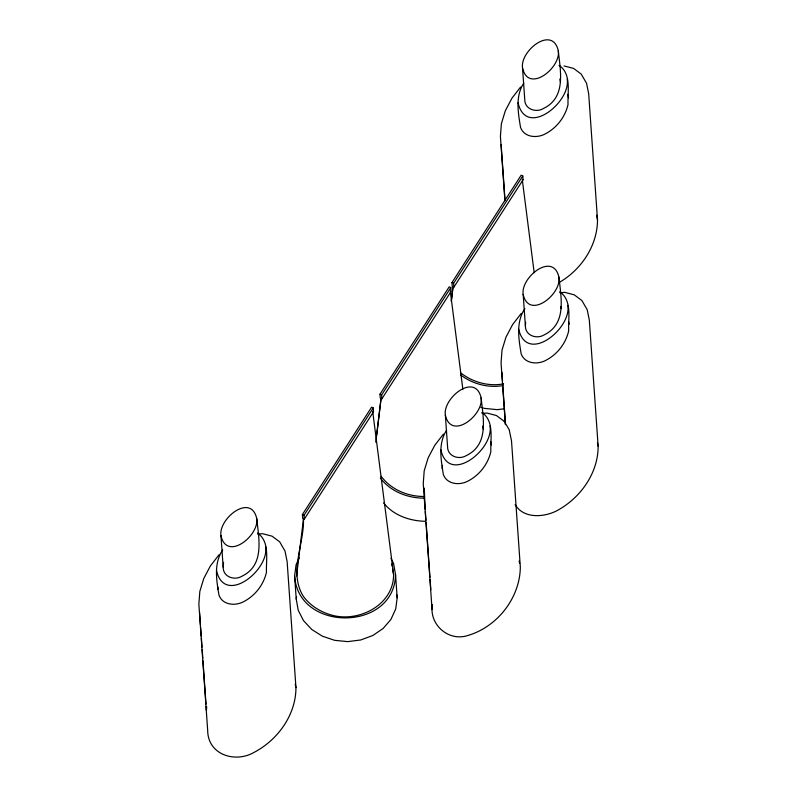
<?xml version="1.0" encoding="UTF-8"?>
<svg xmlns="http://www.w3.org/2000/svg" width="797" height="797" viewBox="0 0 797 797"><rect width="100%" height="100%" fill="white"/><g stroke="black" fill="none" stroke-linecap="round" stroke-linejoin="round"><path stroke-width="1.2" d="M257.491 533.113C270.034 541.332 265.969 559.414 266.457 572.276C263.648 584.789 255.07 595.738 243.713 601.655C235.384 606.198 222.662 605.242 218.986 595.2C216.465 580.256 213.576 563.27 222.732 549.9M206.702 706.66L206.433 710.296L206.174 706.58M220.978 535.773C218.169 518.767 250.896 492.546 256.724 518.508C258.876 538.981 264.763 565.093 242.029 576.181C234.567 580.854 223.021 576.958 223.18 567.235L220.978 535.773C226.816 561.736 259.543 535.514 256.724 518.508M217.8 589.352L217.96 587.13M223.18 567.235L223.539 562.393M265.63 546.732C269.496 570.114 224.505 606.168 216.475 570.473M257.72 534.04L262.631 533.711L272.036 536.162L279.677 541.84L285.007 551.046L287.129 561.566L295.946 687.582C295.976 714.849 277.834 739.855 254.213 752.308C235.215 763.396 207.708 754.849 207.668 730.211L198.861 604.196L199.828 591.424L203.773 578.502L210.388 565.94L219.036 554.762M424.243 488.153L425.19 509.124M481.866 412.477C494.419 420.696 490.354 438.778 490.842 451.63C488.023 464.143 479.455 475.092 468.098 481.019C459.769 485.552 447.047 484.606 443.371 474.564C441.02 459.989 437.922 443.411 446.599 430.25M445.364 415.137C442.554 398.121 475.271 371.9 481.109 397.872C483.261 418.345 489.149 444.447 466.414 455.545C458.952 460.208 447.406 456.322 447.565 446.599L445.364 415.137C451.202 441.1 483.918 414.878 481.109 397.872M442.186 468.706L442.435 465.378M504.232 421.424L509.203 429.742L511.515 440.92L520.321 566.936C520.112 598.009 496.9 627.428 467.092 635.707C448.044 641.515 428.925 624.21 432.412 604.784M490.016 426.096C493.881 449.478 448.89 485.532 440.861 449.827M559.046 65.364C571.588 73.583 567.534 91.665 568.022 104.527C565.203 117.039 556.625 127.988 545.268 133.906C536.939 138.449 524.217 137.492 520.541 127.45C518.189 112.875 515.091 96.298 523.768 83.137M522.543 68.024C519.734 51.018 552.451 24.797 558.289 50.759C560.43 71.232 566.328 97.344 543.584 108.432C536.132 113.104 524.585 109.209 524.745 99.486L522.543 68.024C528.381 93.986 561.098 67.765 558.289 50.759M559.683 291.782C572.226 300.001 568.171 318.083 568.659 330.934C565.84 343.447 557.262 354.396 545.915 360.314C537.586 364.857 524.854 363.9 521.178 353.868C518.668 338.914 515.779 321.938 524.934 308.569M523.181 294.432C520.371 277.426 553.088 251.204 558.926 277.167C561.078 297.65 566.966 323.751 544.221 334.85C536.77 339.512 525.223 335.627 525.382 325.893L523.181 294.432C529.019 320.394 561.736 294.183 558.926 277.167M525.382 325.893L525.651 322.267M567.185 78.983C571.051 102.375 526.06 138.419 518.04 102.723M567.833 305.4C571.688 328.782 526.707 364.837 518.678 329.131M564.027 65.942L573.591 68.412L581.232 74.101L586.562 83.306L588.684 93.817L597.501 219.833C597.501 245.745 581.063 270.093 558.856 282.656M559.922 292.708L564.824 292.369L574.229 294.83L581.87 300.509L587.2 309.714L589.332 320.225L598.139 446.24C598.178 473.508 580.037 498.523 556.406 510.967C543.375 517.472 523.519 518.727 515.111 504.591M376.712 435.072L381.066 398.41L375.766 442.235M451.431 300.23L453.035 286.79L451.271 301.396M296.564 575.962L303.488 518.757C304.315 544.261 288.325 573.033 303.567 596.634C310.92 606.378 321.709 612.724 333.495 615.583C360.124 621.999 393.658 604.355 393.608 574.637L372.697 411.401M390.919 558.279L393.569 563.459L395.551 574.607L397.175 597.74L395.72 608.948L390.928 619.428L383.118 628.484L372.837 635.488L360.762 639.971L347.741 641.625L334.64 640.33L322.367 636.175L311.747 629.461L303.518 620.624L298.227 610.273L296.235 599.115L294.621 575.982L296.076 564.784L299.433 557.442M296.235 599.115L296.534 596.873M395.551 574.607C394.336 631.752 298.108 632.41 294.621 575.982M302.402 514.523L371.611 407.167L373.245 407.944L373.514 411.79L304.305 519.146L302.671 518.369L302.402 514.523L304.036 515.29L304.305 519.146M379.99 394.176L449.199 286.83L450.823 287.597L451.092 291.453L381.883 398.799L380.259 398.032L379.99 394.176L381.614 394.953L381.883 398.799M451.949 282.556L521.158 175.201L522.792 175.978L523.061 179.823L453.852 287.179L452.218 286.402L451.949 282.556L453.583 283.333L453.852 287.179M304.036 515.29L373.245 407.944M381.614 394.953L450.823 287.597M453.583 283.333L522.792 175.978M520.6 87.012L511.953 98.19L505.328 110.753L501.383 123.684L500.416 136.446L504.909 200.685M521.238 313.42L512.591 324.598L505.965 337.171L502.02 350.092L501.054 362.854L505.378 424.632M443.421 434.126L434.773 445.294L428.148 457.867L424.203 470.788L423.247 483.55L432.054 609.566M503.594 383.855C488.7 386.684 473 382.311 461.025 373.165M502.777 385.628C488.053 388.169 472.521 383.905 460.646 374.979M504.391 408.761L497.288 409.658L484.187 408.363L480.84 407.237M482.105 413.404L487.017 413.065L496.421 415.526L504.063 421.205M423.665 496.491C407.377 496.411 391.028 489.547 381.145 476.297M423.705 498.155C407.227 498.005 390.44 491.41 380.308 478.031M425.319 521.288C409.758 520.999 393.509 515.41 383.566 502.937M522.244 179.435L523.061 179.823M596.554 215.16L597.501 219.833M567.803 94.355L568.51 97.862M559.843 79.033L560.49 82.221M597.431 442.733L598.139 446.24M568.679 321.928L569.148 324.269M560.699 306.506L561.128 308.628M519.146 561.098L519.614 563.439M490.623 441.458L491.331 444.975M482.663 426.136L483.311 429.334M295.229 684.075L295.946 687.582M391.696 563.907L392.124 566.298M392.542 568.679L393.608 574.637M396.577 594.393L397.175 597.74M522.404 180.67L534.189 272.713M450.275 291.064L462.858 389.245M501.144 144.675L504.87 197.945M501.871 372.329L502.479 380.996M502.658 383.477L505.428 423.117M425.359 511.604L425.967 520.272M426.136 522.752L429.952 577.267M430.121 579.748L430.818 589.65M199.589 612.425L200.455 624.808M200.625 627.289L201.233 635.956M201.412 638.437L202.02 647.114M202.189 649.585L202.797 658.262M202.966 660.743L206.005 704.1"/></g></svg>
